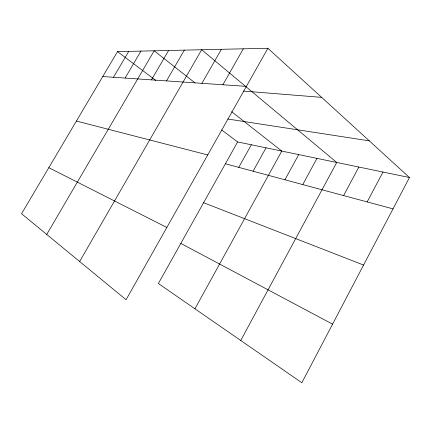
<?xml version="1.0" encoding="UTF-8"?>
<svg xmlns="http://www.w3.org/2000/svg" width="431" height="431" viewBox="0 0 431 431"><rect width="100%" height="100%" fill="white"/><g stroke="black" fill="none" stroke-linecap="round" stroke-linejoin="round"><path stroke-width="0.65" d="M409.45 177.518L301.851 382.733L158.376 283.523L237.616 141.939L409.45 177.518L267.883 48.267L117.501 51.623L21.55 213.728L126.089 299.734L267.883 48.267M367.164 201.913L382.992 172.039M343.599 195.572L358.851 167.039M240.746 340.485L336.74 162.465L201.665 49.743L79.638 261.515M302.745 184.581L316.984 158.371M284.934 179.792L298.721 154.589M194.947 308.806L281.782 151.082L231.63 111.672M253.072 171.215L266.029 147.822M238.763 167.368L251.343 144.778M222.886 84.767L243.321 48.811M201.902 83.328L221.383 49.301M166.522 80.904L184.349 50.131M151.47 79.875L168.586 50.481M46.731 234.442L154.174 50.804L194.866 82.784M125.103 78.065L140.942 51.1M113.482 77.268L128.761 51.37M102.756 76.535L246.392 86.378M243.445 91.07L321.661 97.363M227.751 119.015L369.292 140.851M76.411 121.041L207.731 154.945M225.397 163.769L393.013 208.868M203.604 202.71L363.559 265.043M48.805 167.681L166.84 227.46M180.821 243.423L332.57 324.144M117.501 51.623L155.844 80.457M221.717 129.984L237.616 141.939"/></g></svg>
